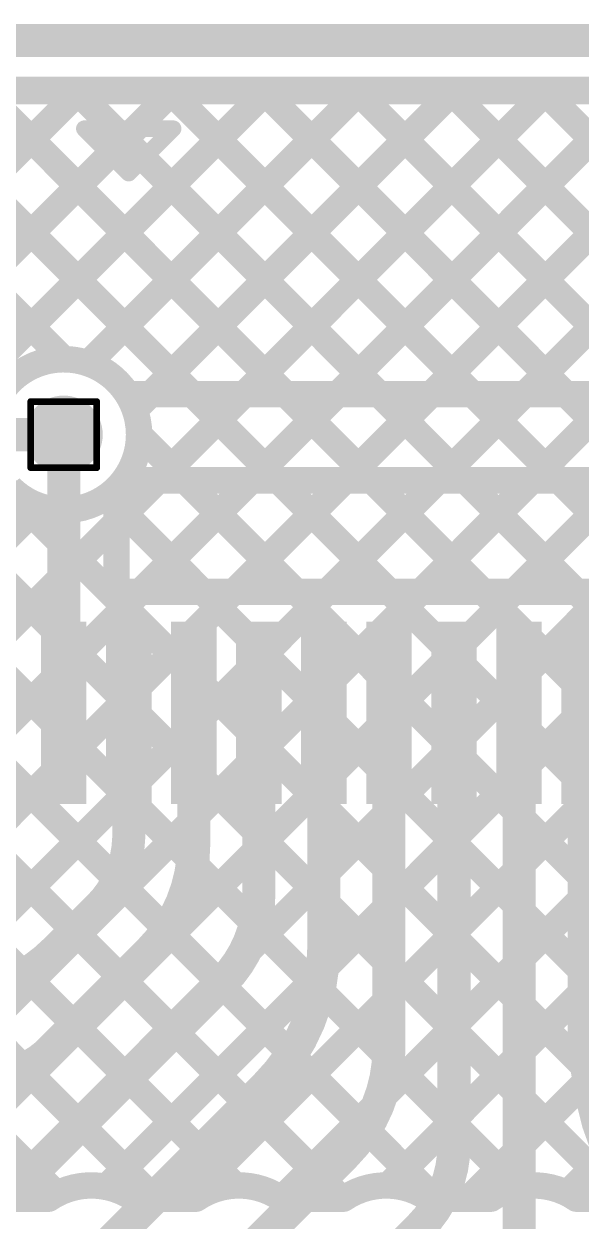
# Model space of a CAD drawing. Header units: inches. Extents: x -17 to 443, y -40 to 218.
# Drawn here: x 100.11 to 104.4, y 159.82 to 169.01 of the extents above; entities that cross this region are included whole.
import ezdxf

# ---------------------------------------------------------------- set-up
doc = ezdxf.new("R2010")
doc.units = ezdxf.units.IN
for name, color, linetype in [('Board Outline', 216, 'Continuous'), ('Bottom Layer', 5, 'Continuous'), ('Drill Drawing', 1, 'Continuous'), ('Fabrication', 76, 'Continuous'), ('Top Layer', 1, 'Continuous'), ('Top Overlay', 2, 'Continuous'), ('Top Paste', 8, 'Continuous'), ('Top Solder', 216, 'Continuous'), ('Via Holes', 16, 'Continuous')]:
    doc.layers.add(name, color=color, linetype=linetype)

# ---------------------------------------------------------------- blocks, each defined once
blk = doc.blocks.new('8_01A0_015200_23')
at = {"layer": 'Top Layer'}
for points in [[(-3.62497624, 2.1901912), (-3.37496404, 2.1901912), (-3.37496404, 0.8901938), (-3.62497624, 0.8901938)], [(-3.1249747, 2.1901912), (-2.8749625, 2.1901912), (-2.8749625, 0.8901938), (-3.1249747, 0.8901938)], [(-2.6249757, 2.1901912), (-2.3749635, 2.1901912), (-2.3749635, 0.8901938), (-2.6249757, 0.8901938)], [(-2.12497416, 2.1901912), (-1.87496196, 2.1901912), (-1.87496196, 0.8901938), (-2.12497416, 0.8901938)], [(-1.62497516, 2.1901912), (-1.37496296, 2.1901912), (-1.37496296, 0.8901938), (-1.62497516, 0.8901938)], [(-1.12497616, 2.1901912), (-0.87496396, 2.1901912), (-0.87496396, 0.8901938), (-1.12497616, 0.8901938)], [(-0.6249746199999999, 2.1901912), (-0.37496242, 2.1901912), (-0.37496242, 0.8901938), (-0.6249746199999999, 0.8901938)], [(-0.12497562, 2.1901912), (0.12503658, 2.1901912), (0.12503658, 0.8901938), (-0.12497562, 0.8901938)], [(0.37502592, 2.1901912), (0.6250381199999999, 2.1901912), (0.6250381199999999, 0.8901938), (0.37502592, 0.8901938)]]:
    blk.add_hatch(color=1, dxfattribs=at).paths.add_polyline_path(points)
at = {"layer": 'Top Paste'}
for points in [[(-3.62497624, 2.1901912), (-3.37496404, 2.1901912), (-3.37496404, 0.8901938), (-3.62497624, 0.8901938)], [(-3.1249747, 2.1901912), (-2.8749625, 2.1901912), (-2.8749625, 0.8901938), (-3.1249747, 0.8901938)], [(-2.6249757, 2.1901912), (-2.3749635, 2.1901912), (-2.3749635, 0.8901938), (-2.6249757, 0.8901938)], [(-2.12497416, 2.1901912), (-1.87496196, 2.1901912), (-1.87496196, 0.8901938), (-2.12497416, 0.8901938)], [(-1.62497516, 2.1901912), (-1.37496296, 2.1901912), (-1.37496296, 0.8901938), (-1.62497516, 0.8901938)], [(-1.12497616, 2.1901912), (-0.87496396, 2.1901912), (-0.87496396, 0.8901938), (-1.12497616, 0.8901938)], [(-0.6249746199999999, 2.1901912), (-0.37496242, 2.1901912), (-0.37496242, 0.8901938), (-0.6249746199999999, 0.8901938)], [(-0.12497562, 2.1901912), (0.12503658, 2.1901912), (0.12503658, 0.8901938), (-0.12497562, 0.8901938)], [(0.37502592, 2.1901912), (0.6250381199999999, 2.1901912), (0.6250381199999999, 0.8901938), (0.37502592, 0.8901938)]]:
    blk.add_hatch(color=8, dxfattribs=at).paths.add_polyline_path(points)
at = {"layer": 'Top Solder'}
for points in [[(-3.67498884, 2.2402038), (-3.32495144, 2.2402038), (-3.32495144, 0.8401812000000001), (-3.67498884, 0.8401812000000001)], [(-3.1749873, 2.2402038), (-2.8249499, 2.2402038), (-2.8249499, 0.8401812000000001), (-3.1749873, 0.8401812000000001)], [(-2.6749883, 2.2402038), (-2.3249509, 2.2402038), (-2.3249509, 0.8401812000000001), (-2.6749883, 0.8401812000000001)], [(-2.17498676, 2.2402038), (-1.82494936, 2.2402038), (-1.82494936, 0.8401812000000001), (-2.17498676, 0.8401812000000001)], [(-1.67498776, 2.2402038), (-1.32495036, 2.2402038), (-1.32495036, 0.8401812000000001), (-1.67498776, 0.8401812000000001)], [(-1.17498876, 2.2402038), (-0.8249513599999999, 2.2402038), (-0.8249513599999999, 0.8401812000000001), (-1.17498876, 0.8401812000000001)], [(-0.6749872199999999, 2.2402038), (-0.32494982, 2.2402038), (-0.32494982, 0.8401812000000001), (-0.6749872199999999, 0.8401812000000001)], [(-0.17498822, 2.2402038), (0.17504918, 2.2402038), (0.17504918, 0.8401812000000001), (-0.17498822, 0.8401812000000001)], [(0.32501332, 2.2402038), (0.67505072, 2.2402038), (0.67505072, 0.8401812000000001), (0.32501332, 0.8401812000000001)]]:
    blk.add_hatch(color=216, dxfattribs=at).paths.add_polyline_path(points)
at = {"layer": 'Top Overlay', "const_width": 0.127}
for points in [[(0, -2.60483604), (-0.34156396, -2.9464)], [(0.34156396, -2.9464), (0, -2.60483604)], [(0.34156396, -2.9464), (-0.34156396, -2.9464)], [(5.550039699999999, -3.28316844), (-5.550065099999999, -3.28316844)]]:
    blk.add_lwpolyline(points, dxfattribs=at)
at = {"layer": 'Top Overlay', "const_width": 0.0635}
for points in [[(-0.03175, -2.60483604, 1), (0.03175, -2.60483604, 1)], [(-0.03175, -2.60483604, 1), (0.03175, -2.60483604, 1)], [(-0.3733139599999999, -2.9464, 1), (-0.30981396, -2.9464, 1)], [(-0.3733139599999999, -2.9464, 1), (-0.30981396, -2.9464, 1)], [(0.30981396, -2.9464, 1), (0.3733139599999999, -2.9464, 1)], [(0.30981396, -2.9464, 1), (0.3733139599999999, -2.9464, 1)]]:
    blk.add_lwpolyline(points, format="xyb", close=True, dxfattribs=at)

msp = doc.modelspace()

# ---------------------------------------------------------------- hatches: boundary and pattern name
at = {"layer": 'Bottom Layer'}
h = msp.add_hatch(color=5, dxfattribs=at)
edge = h.paths.add_edge_path()
edge.add_arc((100.42052306, 165.85864466), 0.2999994, 0, 360)
at = {"layer": 'Top Layer'}
h = msp.add_hatch(color=1, dxfattribs=at)
edge = h.paths.add_edge_path()
edge.add_arc((100.42052306, 165.85864466), 0.2999994, 0, 360)
at = {"layer": 'Via Holes'}
h = msp.add_hatch(color=7, dxfattribs=at)
edge = h.paths.add_edge_path()
edge.add_arc((100.42052306, 165.85864466), 0.1499997, 0, 360)

# ---------------------------------------------------------------- linework, layer by layer
at = {"layer": 'Board Outline', "const_width": 0.127}
msp.add_lwpolyline([(93.901387, 168.88587), (107.93932438, 168.88587)], dxfattribs=at)
at = {"layer": 'Bottom Layer'}
for points, const_width in [([(94.60577726, 168.49741764), (106.99086806, 168.49740494)], 0.2032), ([(98.31124102, 166.26504466), (100.54360892, 168.49741256)], 0.2032), ([(98.362008, 168.49741256), (100.4213765, 166.43804406)], 0.2032), ([(99.02966224, 166.26504466), (101.2620276, 168.49741002)], 0.2032), ([(99.02966224, 166.26504466), (101.2620276, 168.49741002)], 0.2032), ([(99.08042921999998, 168.49741256), (101.40842558, 166.1694162)], 0.2032), ([(99.74808345999999, 166.26504466), (101.98044882, 168.49741002)], 0.2032), ([(99.79883774, 168.49741256), (102.1268341, 166.1694162)], 0.2032), ([(100.51725896, 168.49741256), (102.84525532, 166.1694162)], 0.2032), ([(100.60824938, 166.40678936), (102.69887004, 168.49741002)], 0.2032), ([(101.08929744, 166.1694162), (103.41728872, 168.49740748)], 0.2032), ([(101.23568272, 168.49741002), (103.56367654, 166.1694162)], 0.2032), ([(101.80771866, 166.1694162), (104.13570994, 168.49740748)], 0.2032), ([(101.95410394, 168.49741002), (104.28209776, 166.1694162)], 0.2032), ([(102.52613988, 166.1694162), (104.85413116, 168.49740748)], 0.2032), ([(102.67252516, 168.49741002), (105.00051898, 166.1694162)], 0.2032), ([(103.2445611, 166.1694162), (105.57255238, 168.49740748)], 0.2032), ([(103.39094892, 168.49740748), (105.7189402, 166.1694162)], 0.2032), ([(103.96298232, 166.1694162), (106.29097106, 168.49740494)], 0.2032), ([(104.10937014, 168.49740748), (106.43736142, 166.1694162)], 0.2032), ([(100.9095264, 166.1694162), (106.5894363, 166.1694162)], 0.2032), ([(100.9095264, 166.1694162), (106.58944138, 166.16941366)], 0.2032), ([(96.75367238, 165.85864466), (100.42052306, 165.85864466)], 0.254), ([(97.44799916, 160.37289236), (102.58276664, 165.50765984)], 0.2032), ([(97.44799916, 161.09131358), (101.86434288, 165.5076573)], 0.2032), ([(97.44799916, 161.8097348), (101.14591912, 165.50765476)], 0.2032), ([(97.78434596, 159.99081794), (103.3011904, 165.50766238)], 0.2032), ([(98.56863191999999, 160.05668268), (104.01961162, 165.50766238)], 0.2032), ([(99.27895561999999, 160.04858516), (104.73803538, 165.50766492)], 0.2032), ([(99.93968328, 159.9908916), (105.45645914, 165.50766746)], 0.2032), ([(100.74840404, 160.08119114), (106.1748829, 165.50767)], 0.2032), ([(100.8815102, 165.50765476), (106.33409518, 165.50767)], 0.2032), ([(100.88151274, 165.5076573), (106.33409518, 165.50767)], 0.2032), ([(101.35177596, 165.5076573), (116.19204346, 150.6673898)], 0.2032), ([(102.07019718, 165.5076573), (116.19204346, 151.38581102)], 0.2032), ([(102.78861586, 165.50765984), (116.19204346, 152.10423224)], 0.2032), ([(103.50703454, 165.50766238), (116.19204346, 152.82265346)], 0.2032), ([(104.22545322, 165.50766492), (107.2689625, 162.46415564)], 0.2032), ([(97.81508249999999, 165.45224466), (103.27631872, 159.99100844)], 0.2032), ([(98.53350372, 165.45224466), (103.90689912, 160.07884926)], 0.2032), ([(99.25192494, 165.45224466), (104.71311544, 159.99105416)], 0.2032), ([(99.97034615999999, 165.45224466), (105.36543824, 160.05715258)], 0.2032), ([(97.44799916, 162.52815602), (100.23097048, 165.31112734)], 0.2032), ([(100.75527728, 165.38573476), (116.19204346, 149.94896858)], 0.2032), ([(101.37657652, 159.9909424), (106.76496046, 165.37932634)], 0.2032), ([(97.45196917999999, 165.09693676), (102.5579229, 159.99098304)], 0.2032), ([(102.0950206, 159.99096526), (107.07913052, 164.97507518)], 0.2032), ([(97.44799916, 164.38248556), (101.73850112, 160.0919836)], 0.2032), ([(102.9149453, 160.09246874), (107.12149772, 164.29902116)], 0.2032), ([(97.44799916, 163.66406434), (101.12113126, 159.99093224)], 0.2032), ([(103.53191384, 159.99101606), (107.12149772, 163.58059994)], 0.2032), ([(97.44799916, 162.94564312), (100.36632708, 160.0273152)], 0.2032), ([(104.29114524, 160.03182624), (107.1476902, 162.8883712)], 0.2032), ([(99.82863447999999, 159.99088906), (100.30566934, 159.9909043)], 0.2032), ([(100.96159132, 159.99092716), (101.43874048, 159.99094494)], 0.2032), ([(102.09454816, 159.99096526), (102.57180908, 159.99098304)], 0.2032), ([(103.22750246, 159.9910059), (103.70487768, 159.99102114)], 0.2032), ([(104.3604593, 159.991044), (104.83794628, 159.99105924)], 0.2032)]:
    msp.add_lwpolyline(points, dxfattribs=dict(at, const_width=const_width))
for points, const_width in [([(100.46645896, 168.49741256, 1), (100.56805896, 168.49741256, 1)], 0.1016), ([(100.49280892, 168.49741256, 1), (100.59440892, 168.49741256, 1)], 0.1016), ([(101.18488272, 168.49741002, 1), (101.28648272, 168.49741002, 1)], 0.1016), ([(101.2112276, 168.49741002, 1), (101.3128276, 168.49741002, 1)], 0.1016), ([(101.2112276, 168.49741002, 1), (101.3128276, 168.49741002, 1)], 0.1016), ([(101.90330394, 168.49741002, 1), (102.00490394, 168.49741002, 1)], 0.1016), ([(101.92964882, 168.49741002, 1), (102.03124882, 168.49741002, 1)], 0.1016), ([(102.62172516, 168.49741002, 1), (102.72332516, 168.49741002, 1)], 0.1016), ([(102.64807004, 168.49741002, 1), (102.74967004, 168.49741002, 1)], 0.1016), ([(103.34014892, 168.49740748, 1), (103.44174892, 168.49740748, 1)], 0.1016), ([(103.36648872, 168.49740748, 1), (103.46808872, 168.49740748, 1)], 0.1016), ([(104.05857014, 168.49740748, 1), (104.16017014, 168.49740748, 1)], 0.1016), ([(104.08490994, 168.49740748, 1), (104.18650994, 168.49740748, 1)], 0.1016), ([(100.3705765, 166.43804406, 1), (100.4721765, 166.43804406, 1)], 0.1016), ([(100.55744938, 166.40678936, 1), (100.65904938, 166.40678936, 1)], 0.1016), ([(100.8587264, 166.1694162, 1), (100.9603264, 166.1694162, 1)], 0.1016), ([(100.8587264, 166.1694162, 1), (100.9603264, 166.1694162, 1)], 0.1016), ([(100.8587264, 166.1694162, 1), (100.9603264, 166.1694162, 1)], 0.1016), ([(101.03849744, 166.1694162, 1), (101.14009744, 166.1694162, 1)], 0.1016), ([(101.35762558, 166.1694162, 1), (101.45922558, 166.1694162, 1)], 0.1016), ([(101.75691866, 166.1694162, 1), (101.85851866, 166.1694162, 1)], 0.1016), ([(102.0760341, 166.1694162, 1), (102.1776341, 166.1694162, 1)], 0.1016), ([(102.47533988, 166.1694162, 1), (102.57693988, 166.1694162, 1)], 0.1016), ([(102.79445532, 166.1694162, 1), (102.89605532, 166.1694162, 1)], 0.1016), ([(103.1937611, 166.1694162, 1), (103.2953611, 166.1694162, 1)], 0.1016), ([(103.51287654, 166.1694162, 1), (103.61447654, 166.1694162, 1)], 0.1016), ([(103.91218232, 166.1694162, 1), (104.01378232, 166.1694162, 1)], 0.1016), ([(104.23129776, 166.1694162, 1), (104.33289776, 166.1694162, 1)], 0.1016), ([(100.35702306, 165.85864466, 1), (100.48402306, 165.85864466, 1)], 0.127), ([(100.8307102, 165.50765476, 1), (100.9323102, 165.50765476, 1)], 0.1016), ([(100.8307102, 165.50765476, 1), (100.9323102, 165.50765476, 1)], 0.1016), ([(100.83071274, 165.5076573, 1), (100.93231274, 165.5076573, 1)], 0.1016), ([(101.09511912, 165.50765476, 1), (101.19671912, 165.50765476, 1)], 0.1016), ([(101.30097596, 165.5076573, 1), (101.40257596, 165.5076573, 1)], 0.1016), ([(101.81354288, 165.5076573, 1), (101.91514288, 165.5076573, 1)], 0.1016), ([(102.01939718, 165.5076573, 1), (102.12099718, 165.5076573, 1)], 0.1016), ([(102.53196664, 165.50765984, 1), (102.63356664, 165.50765984, 1)], 0.1016), ([(102.73781586, 165.50765984, 1), (102.83941586, 165.50765984, 1)], 0.1016), ([(103.2503904, 165.50766238, 1), (103.3519904, 165.50766238, 1)], 0.1016), ([(103.45623454, 165.50766238, 1), (103.55783454, 165.50766238, 1)], 0.1016), ([(103.96881162, 165.50766238, 1), (104.07041162, 165.50766238, 1)], 0.1016), ([(104.17465322, 165.50766492, 1), (104.27625322, 165.50766492, 1)], 0.1016), ([(100.18017048, 165.31112734, 1), (100.28177048, 165.31112734, 1)], 0.1016), ([(100.70447728, 165.38573476, 1), (100.80607728, 165.38573476, 1)], 0.1016), ([(100.69760404, 160.08119114, 1), (100.79920404, 160.08119114, 1)], 0.1016), ([(101.68770112, 160.0919836, 1), (101.78930112, 160.0919836, 1)], 0.1016), ([(102.8641453, 160.09246874, 1), (102.9657453, 160.09246874, 1)], 0.1016), ([(103.85609912, 160.07884926, 1), (103.95769912, 160.07884926, 1)], 0.1016), ([(100.25486934, 159.9909043, 1), (100.35646934, 159.9909043, 1)], 0.1016), ([(100.25486934, 159.9909043, 1), (100.35646934, 159.9909043, 1)], 0.1016), ([(100.31552708, 160.0273152, 1), (100.41712708, 160.0273152, 1)], 0.1016), ([(100.91079132, 159.99092716, 1), (101.01239132, 159.99092716, 1)], 0.1016), ([(100.91079132, 159.99092716, 1), (101.01239132, 159.99092716, 1)], 0.1016), ([(101.07033126, 159.99093224, 1), (101.17193126, 159.99093224, 1)], 0.1016), ([(101.32577652, 159.9909424, 1), (101.42737652, 159.9909424, 1)], 0.1016), ([(101.38794048, 159.99094494, 1), (101.48954048, 159.99094494, 1)], 0.1016), ([(101.38794048, 159.99094494, 1), (101.48954048, 159.99094494, 1)], 0.1016), ([(102.04374816, 159.99096526, 1), (102.14534816, 159.99096526, 1)], 0.1016), ([(102.04374816, 159.99096526, 1), (102.14534816, 159.99096526, 1)], 0.1016), ([(102.0442206, 159.99096526, 1), (102.1458206, 159.99096526, 1)], 0.1016), ([(102.5071229, 159.99098304, 1), (102.6087229, 159.99098304, 1)], 0.1016), ([(102.52100908, 159.99098304, 1), (102.62260908, 159.99098304, 1)], 0.1016), ([(102.52100908, 159.99098304, 1), (102.62260908, 159.99098304, 1)], 0.1016), ([(103.17670246, 159.9910059, 1), (103.27830246, 159.9910059, 1)], 0.1016), ([(103.17670246, 159.9910059, 1), (103.27830246, 159.9910059, 1)], 0.1016), ([(103.22551872, 159.99100844, 1), (103.32711872, 159.99100844, 1)], 0.1016), ([(103.48111384, 159.99101606, 1), (103.58271384, 159.99101606, 1)], 0.1016), ([(103.65407768, 159.99102114, 1), (103.75567768, 159.99102114, 1)], 0.1016), ([(103.65407768, 159.99102114, 1), (103.75567768, 159.99102114, 1)], 0.1016), ([(104.24034524, 160.03182624, 1), (104.34194524, 160.03182624, 1)], 0.1016), ([(104.3096593, 159.991044, 1), (104.4112593, 159.991044, 1)], 0.1016), ([(104.3096593, 159.991044, 1), (104.4112593, 159.991044, 1)], 0.1016)]:
    msp.add_lwpolyline(points, format="xyb", close=True, dxfattribs=dict(at, const_width=const_width))
at = {"layer": 'Bottom Layer', "const_width": 0.2032}
for points in [[(100.00755462, 166.26504466, -0.4824638637045878), (100.9095264, 166.1694162)], [(100.8815102, 165.50765476, -0.4566433258755973), (100.00755462, 165.45224466)], [(100.30566934, 159.9909043, -0.3102609256649841), (100.96159132, 159.99092716)], [(101.43874048, 159.99094494, -0.310196334562225), (102.09454816, 159.99096526)], [(102.57180908, 159.99098304, -0.3101317347308959), (103.22750246, 159.9910059)], [(103.70487768, 159.99102114, -0.310067126165041), (104.3604593, 159.991044)]]:
    msp.add_lwpolyline(points, format="xyb", dxfattribs=at)
at = {"layer": 'Drill Drawing', "const_width": 0.0508}
for points in [[(100.16652306, 166.11264466), (100.67452306, 166.11264466)], [(100.16652306, 165.60464466), (100.16652306, 166.11264466)], [(100.67452306, 165.60464466), (100.67452306, 166.11264466)], [(100.16652306, 165.60464466), (100.67452306, 165.60464466)]]:
    msp.add_lwpolyline(points, dxfattribs=at)
at = {"layer": 'Drill Drawing', "const_width": 0.0254}
for points in [[(100.15382306, 166.11264466, 1), (100.17922306, 166.11264466, 1)], [(100.15382306, 166.11264466, 1), (100.17922306, 166.11264466, 1)], [(100.66182306, 166.11264466, 1), (100.68722306, 166.11264466, 1)], [(100.66182306, 166.11264466, 1), (100.68722306, 166.11264466, 1)], [(100.15382306, 165.60464466, 1), (100.17922306, 165.60464466, 1)], [(100.15382306, 165.60464466, 1), (100.17922306, 165.60464466, 1)], [(100.66182306, 165.60464466, 1), (100.68722306, 165.60464466, 1)], [(100.66182306, 165.60464466, 1), (100.68722306, 165.60464466, 1)]]:
    msp.add_lwpolyline(points, format="xyb", close=True, dxfattribs=at)
at = {"layer": 'Fabrication', "const_width": 0.254}
msp.add_lwpolyline([(93.901387, 168.88587), (107.93932438, 168.88587)], dxfattribs=at)
at = {"layer": 'Top Layer'}
for points, const_width in [([(94.28983936, 168.49741764), (107.55085932, 168.49740494)], 0.2032), ([(98.28757583999999, 166.24139472), (100.54359368, 168.49741256)], 0.2032), ([(98.36201054, 168.49741256), (100.42137904, 166.43804406)], 0.2032), ([(99.00599706, 166.24139472), (101.26201236, 168.49741002)], 0.2032), ([(99.08043176, 168.49741256), (102.92650992, 164.6513344)], 0.2032), ([(99.66985146, 166.1868279), (101.98043358, 168.49741002)], 0.2032), ([(99.79885297999999, 168.49741256), (103.64493114, 164.6513344)], 0.2032), ([(100.5172742, 168.49741256), (104.36335236, 164.6513344)], 0.2032), ([(100.60823668, 166.4067919), (102.6988548, 168.49741002)], 0.2032), ([(100.82692306, 165.18863584), (104.1356947, 168.49740748)], 0.2032), ([(100.96804546, 166.04817946), (103.41727602, 168.49741002)], 0.2032), ([(101.00804284, 164.6513344), (104.85411592, 168.49740748)], 0.2032), ([(101.23569796, 168.49741002), (110.91920666, 158.81390132)], 0.2032), ([(101.72646406, 164.6513344), (105.57253714, 168.49740748)], 0.2032), ([(101.95411918, 168.49741002), (107.81675414, 162.63477506)], 0.2032), ([(102.44488528, 164.6513344), (106.29095582, 168.49740494)], 0.2032), ([(102.6725404, 168.49741002), (107.55314786, 163.61680256)], 0.2032), ([(103.1633065, 164.6513344), (107.00937704, 168.49740494)], 0.2032), ([(103.39096162, 168.49741002), (107.55085932, 164.33751232)], 0.2032), ([(104.10938538, 168.49740748), (107.55085932, 165.05593354)], 0.2032), ([(103.88172772, 164.6513344), (107.55085932, 168.320466)], 0.2032), ([(100.42052306, 163.7120932), (100.42052306, 165.85864466)], 0.254), ([(100.99992246, 165.85950064), (102.2080887, 164.6513344)], 0.2032), ([(100.82692306, 164.6513344), (100.82692306, 165.44567622)], 0.2032), ([(100.82692306, 165.31407882), (101.48966748, 164.6513344)], 0.2032), ([(100.82692306, 164.6513344), (101.01596002, 164.6513344)], 0.2032), ([(101.01596002, 164.6513344), (101.32477322, 164.6513344)], 0.2032), ([(101.01596002, 164.6513344), (101.32477322, 164.6513344)], 0.2032), ([(101.32477322, 164.6513344), (101.51596156, 164.6513344)], 0.2032), ([(101.51596156, 164.6513344), (101.82477222, 164.6513344)], 0.2032), ([(101.51596156, 164.6513344), (101.82477222, 164.6513344)], 0.2032), ([(101.82477222, 164.6513344), (102.01596056, 164.6513344)], 0.2032), ([(102.01596056, 164.6513344), (102.32477376, 164.6513344)], 0.2032), ([(102.01596056, 164.6513344), (102.32477376, 164.6513344)], 0.2032), ([(102.32477376, 164.6513344), (102.51595956, 164.6513344)], 0.2032), ([(102.51595956, 164.6513344), (102.82477276, 164.6513344)], 0.2032), ([(102.51595956, 164.6513344), (102.82477276, 164.6513344)], 0.2032), ([(102.82477276, 164.6513344), (103.0159611, 164.6513344)], 0.2032), ([(103.0159611, 164.6513344), (103.32477176, 164.6513344)], 0.2032), ([(103.0159611, 164.6513344), (103.32477176, 164.6513344)], 0.2032), ([(103.32477176, 164.6513344), (103.5159601, 164.6513344)], 0.2032), ([(103.5159601, 164.6513344), (103.8247733, 164.6513344)], 0.2032), ([(103.5159601, 164.6513344), (103.8247733, 164.6513344)], 0.2032), ([(103.8247733, 164.6513344), (104.01596164, 164.6513344)], 0.2032), ([(104.01596164, 164.6513344), (104.3247723, 164.6513344)], 0.2032), ([(104.01596164, 164.6513344), (104.3247723, 164.6513344)], 0.2032), ([(104.3247723, 164.6513344), (104.82477384, 164.6513344)], 0.2032), ([(100.92039506, 162.78111208), (100.92039506, 163.7120932)], 0.254), ([(101.4205236, 162.71794482), (101.4205236, 163.7120932)], 0.254), ([(101.92039306, 162.32276654), (101.92039306, 163.7120932)], 0.254), ([(102.42026506, 161.93400684), (102.42026506, 163.7120932)], 0.254), ([(102.92039106, 161.14531398), (102.92039106, 163.7120932)], 0.254), ([(103.42026306, 160.40197282), (103.42026306, 163.7120932)], 0.254), ([(103.92038906, 159.7843769), (103.92038906, 163.7120932)], 0.254), ([(104.42026106, 161.31081022), (104.42026106, 163.7120932)], 0.254), ([(100.37947412, 161.91602618), (100.6911753, 162.22772736)], 0.254), ([(100.31614684, 161.12322868), (101.0738009, 161.88088274)], 0.254), ([(99.50063411999999, 159.51327), (101.64480814, 161.65744402)], 0.254), ([(101.64480814, 161.65744402), (101.64502912, 161.657665)], 0.254), ([(100.63364684, 159.51327), (101.97187632, 160.85149948)], 0.254), ([(101.76665956, 159.51327), (102.58217228, 160.32878272)], 0.254), ([(102.89967228, 159.51327), (103.15996894, 159.77356666)], 0.254)]:
    msp.add_lwpolyline(points, dxfattribs=dict(at, const_width=const_width))
for points, const_width in [([(100.4664742, 168.49741256, 1), (100.5680742, 168.49741256, 1)], 0.1016), ([(100.49279368, 168.49741256, 1), (100.59439368, 168.49741256, 1)], 0.1016), ([(101.18489796, 168.49741002, 1), (101.28649796, 168.49741002, 1)], 0.1016), ([(101.21121236, 168.49741002, 1), (101.31281236, 168.49741002, 1)], 0.1016), ([(101.90331918, 168.49741002, 1), (102.00491918, 168.49741002, 1)], 0.1016), ([(101.92963358, 168.49741002, 1), (102.03123358, 168.49741002, 1)], 0.1016), ([(102.6217404, 168.49741002, 1), (102.7233404, 168.49741002, 1)], 0.1016), ([(102.6480548, 168.49741002, 1), (102.7496548, 168.49741002, 1)], 0.1016), ([(103.34016162, 168.49741002, 1), (103.44176162, 168.49741002, 1)], 0.1016), ([(103.36647602, 168.49741002, 1), (103.46807602, 168.49741002, 1)], 0.1016), ([(104.05858538, 168.49740748, 1), (104.16018538, 168.49740748, 1)], 0.1016), ([(104.0848947, 168.49740748, 1), (104.1864947, 168.49740748, 1)], 0.1016), ([(100.37057904, 166.43804406, 1), (100.47217904, 166.43804406, 1)], 0.1016), ([(100.55743668, 166.4067919, 1), (100.65903668, 166.4067919, 1)], 0.1016), ([(100.91724546, 166.04817946, 1), (101.01884546, 166.04817946, 1)], 0.1016), ([(100.35702306, 165.85864466, 1), (100.48402306, 165.85864466, 1)], 0.127), ([(100.94912246, 165.85950064, 1), (101.05072246, 165.85950064, 1)], 0.1016), ([(100.94912246, 165.85864466, 1), (101.05072246, 165.85864466, 1)], 0.1016), ([(100.94912246, 165.85864466, 1), (101.05072246, 165.85864466, 1)], 0.1016), ([(100.77612306, 165.44567622, 1), (100.87772306, 165.44567622, 1)], 0.1016), ([(100.77612306, 165.44567622, 1), (100.87772306, 165.44567622, 1)], 0.1016), ([(100.77612306, 165.31407882, 1), (100.87772306, 165.31407882, 1)], 0.1016), ([(100.77612306, 165.18863584, 1), (100.87772306, 165.18863584, 1)], 0.1016), ([(100.77612306, 164.6513344, 1), (100.87772306, 164.6513344, 1)], 0.1016), ([(100.77612306, 164.6513344, 1), (100.87772306, 164.6513344, 1)], 0.1016), ([(100.95724284, 164.6513344, 1), (101.05884284, 164.6513344, 1)], 0.1016), ([(100.96516002, 164.6513344, 1), (101.06676002, 164.6513344, 1)], 0.1016), ([(100.96516002, 164.6513344, 1), (101.06676002, 164.6513344, 1)], 0.1016), ([(100.96516002, 164.6513344, 1), (101.06676002, 164.6513344, 1)], 0.1016), ([(101.27397322, 164.6513344, 1), (101.37557322, 164.6513344, 1)], 0.1016), ([(101.27397322, 164.6513344, 1), (101.37557322, 164.6513344, 1)], 0.1016), ([(101.27397322, 164.6513344, 1), (101.37557322, 164.6513344, 1)], 0.1016), ([(101.43886748, 164.6513344, 1), (101.54046748, 164.6513344, 1)], 0.1016), ([(101.46516156, 164.6513344, 1), (101.56676156, 164.6513344, 1)], 0.1016), ([(101.46516156, 164.6513344, 1), (101.56676156, 164.6513344, 1)], 0.1016), ([(101.46516156, 164.6513344, 1), (101.56676156, 164.6513344, 1)], 0.1016), ([(101.67566406, 164.6513344, 1), (101.77726406, 164.6513344, 1)], 0.1016), ([(101.77397222, 164.6513344, 1), (101.87557222, 164.6513344, 1)], 0.1016), ([(101.77397222, 164.6513344, 1), (101.87557222, 164.6513344, 1)], 0.1016), ([(101.77397222, 164.6513344, 1), (101.87557222, 164.6513344, 1)], 0.1016), ([(101.96516056, 164.6513344, 1), (102.06676056, 164.6513344, 1)], 0.1016), ([(101.96516056, 164.6513344, 1), (102.06676056, 164.6513344, 1)], 0.1016), ([(101.96516056, 164.6513344, 1), (102.06676056, 164.6513344, 1)], 0.1016), ([(102.1572887, 164.6513344, 1), (102.2588887, 164.6513344, 1)], 0.1016), ([(102.27397376, 164.6513344, 1), (102.37557376, 164.6513344, 1)], 0.1016), ([(102.27397376, 164.6513344, 1), (102.37557376, 164.6513344, 1)], 0.1016), ([(102.27397376, 164.6513344, 1), (102.37557376, 164.6513344, 1)], 0.1016), ([(102.39408528, 164.6513344, 1), (102.49568528, 164.6513344, 1)], 0.1016), ([(102.46515956, 164.6513344, 1), (102.56675956, 164.6513344, 1)], 0.1016), ([(102.46515956, 164.6513344, 1), (102.56675956, 164.6513344, 1)], 0.1016), ([(102.46515956, 164.6513344, 1), (102.56675956, 164.6513344, 1)], 0.1016), ([(102.77397276, 164.6513344, 1), (102.87557276, 164.6513344, 1)], 0.1016), ([(102.77397276, 164.6513344, 1), (102.87557276, 164.6513344, 1)], 0.1016), ([(102.77397276, 164.6513344, 1), (102.87557276, 164.6513344, 1)], 0.1016), ([(102.87570992, 164.6513344, 1), (102.97730992, 164.6513344, 1)], 0.1016), ([(102.9651611, 164.6513344, 1), (103.0667611, 164.6513344, 1)], 0.1016), ([(102.9651611, 164.6513344, 1), (103.0667611, 164.6513344, 1)], 0.1016), ([(102.9651611, 164.6513344, 1), (103.0667611, 164.6513344, 1)], 0.1016), ([(103.1125065, 164.6513344, 1), (103.2141065, 164.6513344, 1)], 0.1016), ([(103.27397176, 164.6513344, 1), (103.37557176, 164.6513344, 1)], 0.1016), ([(103.27397176, 164.6513344, 1), (103.37557176, 164.6513344, 1)], 0.1016), ([(103.27397176, 164.6513344, 1), (103.37557176, 164.6513344, 1)], 0.1016), ([(103.4651601, 164.6513344, 1), (103.5667601, 164.6513344, 1)], 0.1016), ([(103.4651601, 164.6513344, 1), (103.5667601, 164.6513344, 1)], 0.1016), ([(103.4651601, 164.6513344, 1), (103.5667601, 164.6513344, 1)], 0.1016), ([(103.59413114, 164.6513344, 1), (103.69573114, 164.6513344, 1)], 0.1016), ([(103.7739733, 164.6513344, 1), (103.8755733, 164.6513344, 1)], 0.1016), ([(103.7739733, 164.6513344, 1), (103.8755733, 164.6513344, 1)], 0.1016), ([(103.7739733, 164.6513344, 1), (103.8755733, 164.6513344, 1)], 0.1016), ([(103.83092772, 164.6513344, 1), (103.93252772, 164.6513344, 1)], 0.1016), ([(103.96516164, 164.6513344, 1), (104.06676164, 164.6513344, 1)], 0.1016), ([(103.96516164, 164.6513344, 1), (104.06676164, 164.6513344, 1)], 0.1016), ([(103.96516164, 164.6513344, 1), (104.06676164, 164.6513344, 1)], 0.1016), ([(104.2739723, 164.6513344, 1), (104.3755723, 164.6513344, 1)], 0.1016), ([(104.2739723, 164.6513344, 1), (104.3755723, 164.6513344, 1)], 0.1016), ([(104.2739723, 164.6513344, 1), (104.3755723, 164.6513344, 1)], 0.1016), ([(104.31255236, 164.6513344, 1), (104.41415236, 164.6513344, 1)], 0.1016), ([(100.35702306, 163.7120932, 1), (100.48402306, 163.7120932, 1)], 0.127), ([(100.85689506, 163.7120932, 1), (100.98389506, 163.7120932, 1)], 0.127), ([(101.3570236, 163.7120932, 1), (101.4840236, 163.7120932, 1)], 0.127), ([(101.85689306, 163.7120932, 1), (101.98389306, 163.7120932, 1)], 0.127), ([(102.35676506, 163.7120932, 1), (102.48376506, 163.7120932, 1)], 0.127), ([(102.85689106, 163.7120932, 1), (102.98389106, 163.7120932, 1)], 0.127), ([(103.35676306, 163.7120932, 1), (103.48376306, 163.7120932, 1)], 0.127), ([(103.85688906, 163.7120932, 1), (103.98388906, 163.7120932, 1)], 0.127), ([(104.35676106, 163.7120932, 1), (104.48376106, 163.7120932, 1)], 0.127), ([(100.85653184, 162.75727164, 1), (100.98353184, 162.75727164, 1)], 0.127), ([(100.85653184, 162.75727164, 1), (100.98353184, 162.75727164, 1)], 0.127), ([(100.85689506, 162.78111208, 1), (100.98389506, 162.78111208, 1)], 0.127), ([(100.85689506, 162.78111208, 1), (100.98389506, 162.78111208, 1)], 0.127), ([(101.3570236, 162.71794482, 1), (101.4840236, 162.71794482, 1)], 0.127), ([(101.3570236, 162.71794482, 1), (101.4840236, 162.71794482, 1)], 0.127), ([(101.85689306, 162.32276654, 1), (101.98389306, 162.32276654, 1)], 0.127), ([(101.85689306, 162.32276654, 1), (101.98389306, 162.32276654, 1)], 0.127), ([(100.6276753, 162.22772736, 1), (100.7546753, 162.22772736, 1)], 0.127), ([(100.6276753, 162.22772736, 1), (100.7546753, 162.22772736, 1)], 0.127), ([(100.31597158, 161.91602618, 1), (100.44297158, 161.91602618, 1)], 0.127), ([(100.31597412, 161.91602618, 1), (100.44297412, 161.91602618, 1)], 0.127), ([(101.0103009, 161.88088274, 1), (101.1373009, 161.88088274, 1)], 0.127), ([(101.0103009, 161.88088274, 1), (101.1373009, 161.88088274, 1)], 0.127), ([(102.35676506, 161.93400684, 1), (102.48376506, 161.93400684, 1)], 0.127), ([(102.35676506, 161.93400684, 1), (102.48376506, 161.93400684, 1)], 0.127), ([(101.58130814, 161.65744402, 1), (101.70830814, 161.65744402, 1)], 0.127), ([(101.58130814, 161.65744402, 1), (101.70830814, 161.65744402, 1)], 0.127), ([(101.58130814, 161.65744148, 1), (101.70830814, 161.65744148, 1)], 0.127), ([(101.58152912, 161.657665, 1), (101.70852912, 161.657665, 1)], 0.127), ([(101.58152912, 161.657665, 1), (101.70852912, 161.657665, 1)], 0.127), ([(101.58152912, 161.657665, 1), (101.70852912, 161.657665, 1)], 0.127), ([(104.35676106, 161.31081022, 1), (104.48376106, 161.31081022, 1)], 0.127), ([(104.35676106, 161.31081022, 1), (104.48376106, 161.31081022, 1)], 0.127), ([(102.85689106, 161.14531398, 1), (102.98389106, 161.14531398, 1)], 0.127), ([(102.85689106, 161.14531398, 1), (102.98389106, 161.14531398, 1)], 0.127), ([(100.25264684, 161.12322868, 1), (100.37964684, 161.12322868, 1)], 0.127), ([(100.25264684, 161.12322868, 1), (100.37964684, 161.12322868, 1)], 0.127), ([(101.90837632, 160.85149948, 1), (102.03537632, 160.85149948, 1)], 0.127), ([(101.90837632, 160.85149694, 1), (102.03537632, 160.85149694, 1)], 0.127), ([(101.90899862, 160.85212178, 1), (102.03599862, 160.85212178, 1)], 0.127), ([(101.90899862, 160.85212178, 1), (102.03599862, 160.85212178, 1)], 0.127), ([(103.35676306, 160.40197282, 1), (103.48376306, 160.40197282, 1)], 0.127), ([(103.35676306, 160.40197282, 1), (103.48376306, 160.40197282, 1)], 0.127), ([(102.51867228, 160.32878272, 1), (102.64567228, 160.32878272, 1)], 0.127), ([(102.51867228, 160.32878272, 1), (102.64567228, 160.32878272, 1)], 0.127), ([(102.51939872, 160.32950916, 1), (102.64639872, 160.32950916, 1)], 0.127), ([(102.51939872, 160.32950916, 1), (102.64639872, 160.32950916, 1)], 0.127), ([(103.09646894, 159.77356666, 1), (103.22346894, 159.77356666, 1)], 0.127), ([(103.09646894, 159.77356666, 1), (103.22346894, 159.77356666, 1)], 0.127), ([(103.85688906, 159.7843769, 1), (103.98388906, 159.7843769, 1)], 0.127), ([(103.85688906, 159.7843769, 1), (103.98388906, 159.7843769, 1)], 0.127)]:
    msp.add_lwpolyline(points, format="xyb", close=True, dxfattribs=dict(at, const_width=const_width))
for points, const_width in [([(99.88529172, 166.08052636, -0.8205575305398046), (100.99992246, 165.85864466)], 0.2032), ([(100.99992246, 165.85864466, -0.2009964814396944), (100.82692306, 165.44567622)], 0.2032), ([(100.92003184, 162.75727164, -0.191005790207146), (100.6911753, 162.22772736)], 0.254), ([(100.92039506, 162.78111208, -0.0076171747012378), (100.92003184, 162.75727164)], 0.254), ([(101.4205236, 162.71794482, -0.198912367379658), (101.0738009, 161.88088274)], 0.254), ([(101.92039306, 162.32276654, -0.198825292206017), (101.64502912, 161.657665)], 0.254), ([(100.37947158, 161.91602618, -0.198912367379658), (99.25876007999999, 161.4518107)], 0.254), ([(102.42026506, 161.93400684, -0.1987626416182855), (101.97249862, 160.85212178)], 0.254), ([(101.64502912, 161.657665, -8.37624676696e-05), (101.64480814, 161.65744148)], 0.254), ([(105.16420928, 159.51475844, -0.198912367379658), (104.42026106, 161.31081022)], 0.254), ([(102.92039106, 161.14531398, -0.1986809053809549), (102.58289872, 160.32950916)], 0.254), ([(100.31614684, 161.12322868, -0.198912367379658), (99.87380837999999, 160.94000578)], 0.254), ([(101.97249862, 160.85212178, -0.0001440312902184), (101.97187632, 160.85149694)], 0.254), ([(103.42026306, 160.40197282, -0.198912367379658), (103.15996894, 159.77356666)], 0.254), ([(102.58289872, 160.32950916, -0.000222662362275), (102.58217228, 160.32878272)], 0.254), ([(104.032685, 159.51327, -0.1989122217540472), (103.92038906, 159.7843769)], 0.254)]:
    msp.add_lwpolyline(points, format="xyb", dxfattribs=dict(at, const_width=const_width))

# ---------------------------------------------------------------- block references
at = {"rotation": 180}
msp.add_blockref('8_01A0_015200_23', (100.9203976, 165.2621282), dxfattribs=at)

doc.saveas('drawing.dxf')
